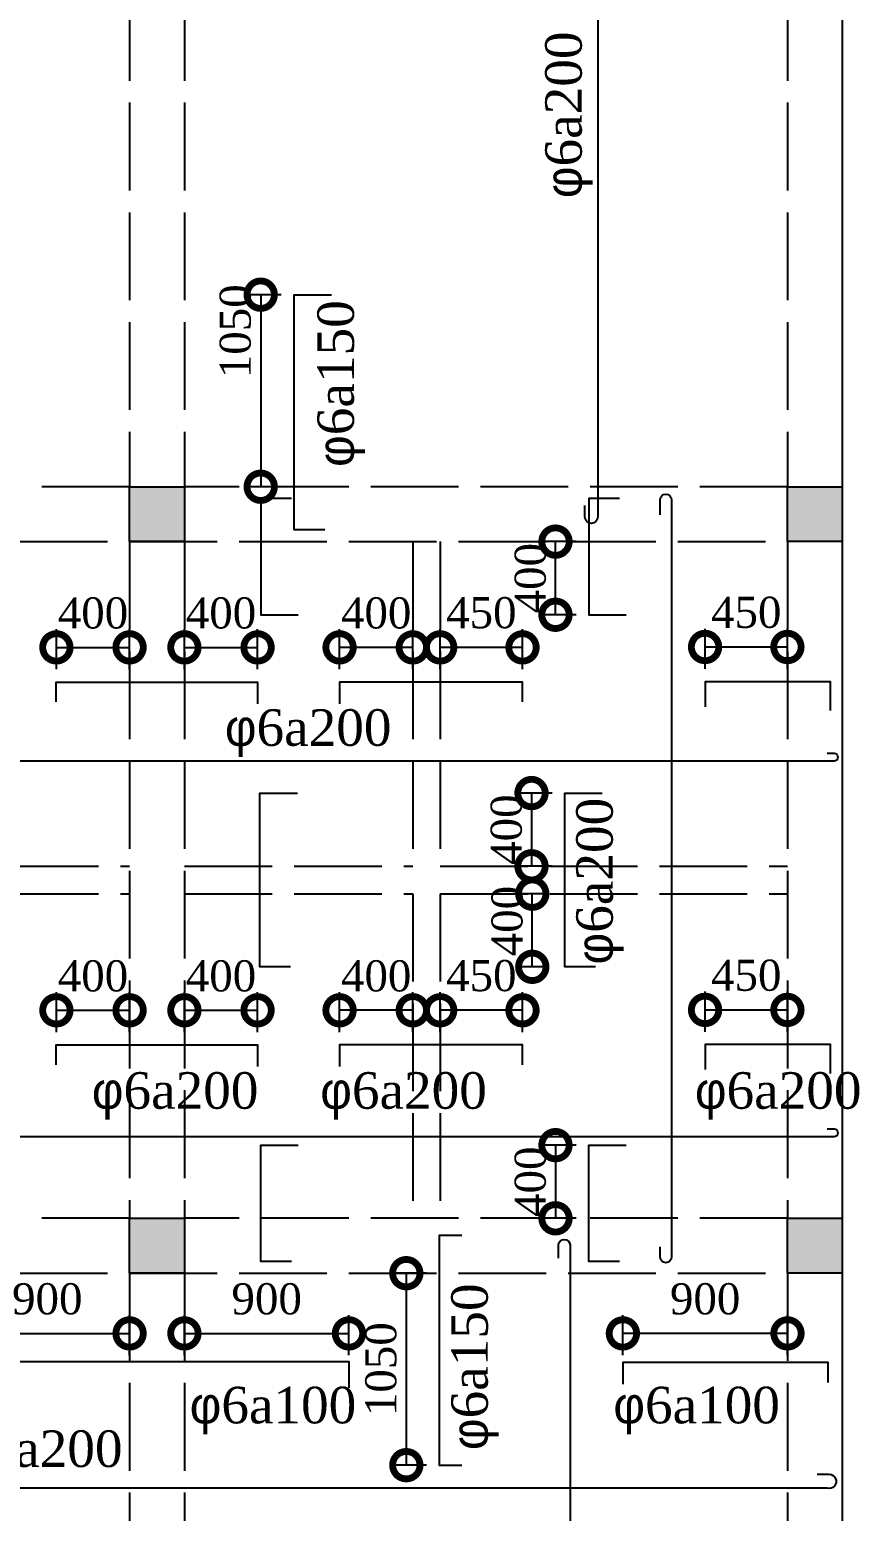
# Model space of a CAD drawing. Extents: x -105064 to -20964, y -943 to 58457.
# Drawn here: x -42143 to -37602, y 37930 to 46032 of the extents above; entities that cross this region are included whole.
import ezdxf

# ---------------------------------------------------------------- set-up
doc = ezdxf.new("R2010")
doc.units = 0
doc.header["$LTSCALE"] = 40
doc.linetypes.add('ACAD_ISO02W100', pattern=[15, 12, -3])
doc.layers.get('0').update_dxf_attribs({"linetype": 'CONTINUOUS'})
doc.layers.get('DEFPOINTS').update_dxf_attribs({"linetype": 'CONTINUOUS'})
for name, color, linetype in [('COT', 3, 'CONTINUOUS'), ('KTHUOT', 6, 'CONTINUOUS'), ('MANH', 2, 'CONTINUOUS'), ('TEXT', 7, 'CONTINUOUS'), ('THEP', 1, 'CONTINUOUS')]:
    doc.layers.add(name, color=color, linetype=linetype)
doc.styles.add('VNI-HELVE', font='')
doc.styles.add('VNI-TIMES', font='')
doc.styles.get('VNI-HELVE').set_extended_font_data('VNI-Helve')
doc.styles.get('VNI-TIMES').set_extended_font_data('VNI-Times')
doc.dimstyles.new('D1', dxfattribs={"dimscale": 0, "dimtxt": 300, "dimasz": 250, "dimexe": 250, "dimexo": 0, "dimgap": 160, "dimtad": 1, "dimdec": 0, "dimdsep": 46, "dimtxsty": 'VNI-HELVE', "dimblk1": 'ARCHTICK', "dimblk2": 'ARCHTICK', "dimsah": 1, "dimcen": 2.5, "dimclrd": 6, "dimclre": 6, "dimclrt": 6, "dimadec": 0, "dimazin": 0, "dimtfac": 1, "dimtdec": 0, "dimtmove": 0, "dimatfit": 3, "dimldrblk": 'ARCHTICK', "dimfxl": 1, "dimtolj": 1, "dimtzin": 0, "dimarcsym": 0})

# ---------------------------------------------------------------- blocks, each defined once
blk = doc.blocks.new('_DotSmall')
at = {"color": 0, "linetype": 'ByBlock', "const_width": 0.5}
blk.add_lwpolyline([(-0.0625, 0, 1), (0.0625, 0, 1)], format="xyb", close=True, dxfattribs=at)
blk = doc.blocks.new('*D167')
at = {"layer": 'DEFPOINTS', "color": 0, "linetype": 'Continuous', "transparency": 16777216}
for p in [(-37996.2, 42656.2), (-38446.7, 42466.6), (-37996.2, 42466.6)]:
    blk.add_point(p, dxfattribs=at)
at = {"layer": 'KTHUOT', "color": 9, "linetype": 'Continuous', "lineweight": -2, "transparency": 16777216}
for p, q in [((-38446.7, 42536.6), (-38446.7, 42756.2)), ((-37996.2, 42536.6), (-37996.2, 42756.2)), ((-38446.7, 42656.2), (-37996.2, 42656.2))]:
    blk.add_line(p, q, dxfattribs=at)
at = {"layer": 'KTHUOT', "color": 9, "linetype": 'Continuous', "lineweight": -2, "transparency": 16777216, "xscale": 300, "yscale": 300, "zscale": 300, "rotation": 180}
blk.add_blockref('_DotSmall', (-38446.7, 42656.2), dxfattribs=at)
at = {"layer": 'KTHUOT', "color": 9, "linetype": 'Continuous', "lineweight": -2, "transparency": 16777216, "xscale": 300, "yscale": 300, "zscale": 300}
blk.add_blockref('_DotSmall', (-37996.2, 42656.2), dxfattribs=at)
at = {"layer": 'KTHUOT', "color": 7, "linetype": 'Continuous', "transparency": 16777216, "insert": (-38221.4, 42844.6), "char_height": 170, "attachment_point": 5, "style": 'VNI-TIMES'}
blk.add_mtext('\\A1;450', dxfattribs=at)
blk = doc.blocks.new('_ARCHTICK')
at = {"color": 0, "linetype": 'ByBlock', "const_width": 0.15}
blk.add_lwpolyline([(-0.5, -0.5), (0.5, 0.5)], dxfattribs=at)
blk = doc.blocks.new('*D166')
at = {"layer": 'DEFPOINTS', "color": 0, "linetype": 'Continuous', "transparency": 16777216}
for p in [(-39896.2, 42654.1), (-39896.2, 42464.5), (-39445.8, 42464.5)]:
    blk.add_point(p, dxfattribs=at)
at = {"layer": 'KTHUOT', "color": 9, "linetype": 'Continuous', "lineweight": -2, "transparency": 16777216}
for p, q in [((-39896.2, 42534.5), (-39896.2, 42754.1)), ((-39445.8, 42534.5), (-39445.8, 42754.1)), ((-39445.8, 42654.1), (-39896.2, 42654.1))]:
    blk.add_line(p, q, dxfattribs=at)
at = {"layer": 'KTHUOT', "color": 9, "linetype": 'Continuous', "lineweight": -2, "transparency": 16777216, "xscale": 300, "yscale": 300, "zscale": 300, "rotation": 180}
blk.add_blockref('_DotSmall', (-39896.2, 42654.1), dxfattribs=at)
at = {"layer": 'KTHUOT', "color": 9, "linetype": 'Continuous', "lineweight": -2, "transparency": 16777216, "xscale": 300, "yscale": 300, "zscale": 300}
blk.add_blockref('_DotSmall', (-39445.8, 42654.1), dxfattribs=at)
at = {"layer": 'KTHUOT', "color": 7, "linetype": 'Continuous', "transparency": 16777216, "insert": (-39671, 42842.5), "char_height": 170, "attachment_point": 5, "style": 'VNI-TIMES'}
blk.add_mtext('\\A1;450', dxfattribs=at)
blk = doc.blocks.new('*D165')
at = {"layer": 'DEFPOINTS', "color": 0, "linetype": 'Continuous', "transparency": 16777216}
for p in [(-40446.7, 42654.1), (-40446.7, 42464.5), (-40046.2, 42464.5)]:
    blk.add_point(p, dxfattribs=at)
at = {"layer": 'KTHUOT', "color": 9, "linetype": 'Continuous', "lineweight": -2, "transparency": 16777216}
for p, q in [((-40446.7, 42534.5), (-40446.7, 42754.1)), ((-40046.2, 42534.5), (-40046.2, 42754.1)), ((-40046.2, 42654.1), (-40446.7, 42654.1))]:
    blk.add_line(p, q, dxfattribs=at)
at = {"layer": 'KTHUOT', "color": 9, "linetype": 'Continuous', "lineweight": -2, "transparency": 16777216, "xscale": 300, "yscale": 300, "zscale": 300, "rotation": 180}
blk.add_blockref('_DotSmall', (-40446.7, 42654.1), dxfattribs=at)
at = {"layer": 'KTHUOT', "color": 9, "linetype": 'Continuous', "lineweight": -2, "transparency": 16777216, "xscale": 300, "yscale": 300, "zscale": 300}
blk.add_blockref('_DotSmall', (-40046.2, 42654.1), dxfattribs=at)
at = {"layer": 'KTHUOT', "color": 7, "linetype": 'Continuous', "transparency": 16777216, "insert": (-40246.4, 42841.1), "char_height": 170, "attachment_point": 5, "style": 'VNI-TIMES'}
blk.add_mtext('\\A1;400', dxfattribs=at)
blk = doc.blocks.new('*D163')
at = {"layer": 'DEFPOINTS', "color": 0, "linetype": 'Continuous', "transparency": 16777216}
for p in [(-40895.4, 42654.1), (-41295.8, 42464.5), (-40895.4, 42464.5)]:
    blk.add_point(p, dxfattribs=at)
at = {"layer": 'KTHUOT', "color": 9, "linetype": 'Continuous', "lineweight": -2, "transparency": 16777216}
for p, q in [((-41295.8, 42534.5), (-41295.8, 42754.1)), ((-40895.4, 42534.5), (-40895.4, 42754.1)), ((-41295.8, 42654.1), (-40895.4, 42654.1))]:
    blk.add_line(p, q, dxfattribs=at)
at = {"layer": 'KTHUOT', "color": 9, "linetype": 'Continuous', "lineweight": -2, "transparency": 16777216, "xscale": 300, "yscale": 300, "zscale": 300, "rotation": 180}
blk.add_blockref('_DotSmall', (-41295.8, 42654.1), dxfattribs=at)
at = {"layer": 'KTHUOT', "color": 9, "linetype": 'Continuous', "lineweight": -2, "transparency": 16777216, "xscale": 300, "yscale": 300, "zscale": 300}
blk.add_blockref('_DotSmall', (-40895.4, 42654.1), dxfattribs=at)
at = {"layer": 'KTHUOT', "color": 7, "linetype": 'Continuous', "transparency": 16777216, "insert": (-41095.6, 42841.1), "char_height": 170, "attachment_point": 5, "style": 'VNI-TIMES'}
blk.add_mtext('\\A1;400', dxfattribs=at)
blk = doc.blocks.new('*D175')
at = {"layer": 'DEFPOINTS', "color": 0, "linetype": 'Continuous', "transparency": 16777216}
for p in [(-37996.2, 40671.9), (-38446.7, 40482.3), (-37996.2, 40482.3)]:
    blk.add_point(p, dxfattribs=at)
at = {"layer": 'KTHUOT', "color": 9, "linetype": 'Continuous', "lineweight": -2, "transparency": 16777216}
for p, q in [((-38446.7, 40552.3), (-38446.7, 40771.9)), ((-37996.2, 40552.3), (-37996.2, 40771.9)), ((-38446.7, 40671.9), (-37996.2, 40671.9))]:
    blk.add_line(p, q, dxfattribs=at)
at = {"layer": 'KTHUOT', "color": 9, "linetype": 'Continuous', "lineweight": -2, "transparency": 16777216, "xscale": 300, "yscale": 300, "zscale": 300, "rotation": 180}
blk.add_blockref('_DotSmall', (-38446.7, 40671.9), dxfattribs=at)
at = {"layer": 'KTHUOT', "color": 9, "linetype": 'Continuous', "lineweight": -2, "transparency": 16777216, "xscale": 300, "yscale": 300, "zscale": 300}
blk.add_blockref('_DotSmall', (-37996.2, 40671.9), dxfattribs=at)
at = {"layer": 'KTHUOT', "color": 7, "linetype": 'Continuous', "transparency": 16777216, "insert": (-38221.4, 40860.3), "char_height": 170, "attachment_point": 5, "style": 'VNI-TIMES'}
blk.add_mtext('\\A1;450', dxfattribs=at)
blk = doc.blocks.new('*D174')
at = {"layer": 'DEFPOINTS', "color": 0, "linetype": 'Continuous', "transparency": 16777216}
for p in [(-39896.2, 40669.8), (-39896.2, 40480.1), (-39445.8, 40480.1)]:
    blk.add_point(p, dxfattribs=at)
at = {"layer": 'KTHUOT', "color": 9, "linetype": 'Continuous', "lineweight": -2, "transparency": 16777216}
for p, q in [((-39896.2, 40550.1), (-39896.2, 40769.8)), ((-39445.8, 40550.1), (-39445.8, 40769.8)), ((-39445.8, 40669.8), (-39896.2, 40669.8))]:
    blk.add_line(p, q, dxfattribs=at)
at = {"layer": 'KTHUOT', "color": 9, "linetype": 'Continuous', "lineweight": -2, "transparency": 16777216, "xscale": 300, "yscale": 300, "zscale": 300, "rotation": 180}
blk.add_blockref('_DotSmall', (-39896.2, 40669.8), dxfattribs=at)
at = {"layer": 'KTHUOT', "color": 9, "linetype": 'Continuous', "lineweight": -2, "transparency": 16777216, "xscale": 300, "yscale": 300, "zscale": 300}
blk.add_blockref('_DotSmall', (-39445.8, 40669.8), dxfattribs=at)
at = {"layer": 'KTHUOT', "color": 7, "linetype": 'Continuous', "transparency": 16777216, "insert": (-39671, 40858.2), "char_height": 170, "attachment_point": 5, "style": 'VNI-TIMES'}
blk.add_mtext('\\A1;450', dxfattribs=at)
blk = doc.blocks.new('*D173')
at = {"layer": 'DEFPOINTS', "color": 0, "linetype": 'Continuous', "transparency": 16777216}
for p in [(-40446.7, 40669.8), (-40446.7, 40480.1), (-40046.2, 40480.1)]:
    blk.add_point(p, dxfattribs=at)
at = {"layer": 'KTHUOT', "color": 9, "linetype": 'Continuous', "lineweight": -2, "transparency": 16777216}
for p, q in [((-40446.7, 40550.1), (-40446.7, 40769.8)), ((-40046.2, 40550.1), (-40046.2, 40769.8)), ((-40046.2, 40669.8), (-40446.7, 40669.8))]:
    blk.add_line(p, q, dxfattribs=at)
at = {"layer": 'KTHUOT', "color": 9, "linetype": 'Continuous', "lineweight": -2, "transparency": 16777216, "xscale": 300, "yscale": 300, "zscale": 300, "rotation": 180}
blk.add_blockref('_DotSmall', (-40446.7, 40669.8), dxfattribs=at)
at = {"layer": 'KTHUOT', "color": 9, "linetype": 'Continuous', "lineweight": -2, "transparency": 16777216, "xscale": 300, "yscale": 300, "zscale": 300}
blk.add_blockref('_DotSmall', (-40046.2, 40669.8), dxfattribs=at)
at = {"layer": 'KTHUOT', "color": 7, "linetype": 'Continuous', "transparency": 16777216, "insert": (-40246.4, 40856.8), "char_height": 170, "attachment_point": 5, "style": 'VNI-TIMES'}
blk.add_mtext('\\A1;400', dxfattribs=at)
blk = doc.blocks.new('*D171')
at = {"layer": 'DEFPOINTS', "color": 0, "linetype": 'Continuous', "transparency": 16777216}
for p in [(-40895.4, 40669.8), (-41295.8, 40480.1), (-40895.4, 40480.1)]:
    blk.add_point(p, dxfattribs=at)
at = {"layer": 'KTHUOT', "color": 9, "linetype": 'Continuous', "lineweight": -2, "transparency": 16777216}
for p, q in [((-41295.8, 40550.1), (-41295.8, 40769.8)), ((-40895.4, 40550.1), (-40895.4, 40769.8)), ((-41295.8, 40669.8), (-40895.4, 40669.8))]:
    blk.add_line(p, q, dxfattribs=at)
at = {"layer": 'KTHUOT', "color": 9, "linetype": 'Continuous', "lineweight": -2, "transparency": 16777216, "xscale": 300, "yscale": 300, "zscale": 300, "rotation": 180}
blk.add_blockref('_DotSmall', (-41295.8, 40669.8), dxfattribs=at)
at = {"layer": 'KTHUOT', "color": 9, "linetype": 'Continuous', "lineweight": -2, "transparency": 16777216, "xscale": 300, "yscale": 300, "zscale": 300}
blk.add_blockref('_DotSmall', (-40895.4, 40669.8), dxfattribs=at)
at = {"layer": 'KTHUOT', "color": 7, "linetype": 'Continuous', "transparency": 16777216, "insert": (-41095.6, 40856.8), "char_height": 170, "attachment_point": 5, "style": 'VNI-TIMES'}
blk.add_mtext('\\A1;400', dxfattribs=at)
blk = doc.blocks.new('*D172')
at = {"layer": 'DEFPOINTS', "color": 0, "linetype": 'Continuous', "transparency": 16777216}
for p in [(-41595.8, 40669.8), (-41996.3, 40480.1), (-41595.8, 40480.1)]:
    blk.add_point(p, dxfattribs=at)
at = {"layer": 'KTHUOT', "color": 9, "linetype": 'Continuous', "lineweight": -2, "transparency": 16777216}
for p, q in [((-41996.3, 40550.1), (-41996.3, 40769.8)), ((-41595.8, 40550.1), (-41595.8, 40769.8)), ((-41996.3, 40669.8), (-41595.8, 40669.8))]:
    blk.add_line(p, q, dxfattribs=at)
at = {"layer": 'KTHUOT', "color": 9, "linetype": 'Continuous', "lineweight": -2, "transparency": 16777216, "xscale": 300, "yscale": 300, "zscale": 300, "rotation": 180}
blk.add_blockref('_DotSmall', (-41996.3, 40669.8), dxfattribs=at)
at = {"layer": 'KTHUOT', "color": 9, "linetype": 'Continuous', "lineweight": -2, "transparency": 16777216, "xscale": 300, "yscale": 300, "zscale": 300}
blk.add_blockref('_DotSmall', (-41595.8, 40669.8), dxfattribs=at)
at = {"layer": 'KTHUOT', "color": 7, "linetype": 'Continuous', "transparency": 16777216, "insert": (-41796.1, 40856.8), "char_height": 170, "attachment_point": 5, "style": 'VNI-TIMES'}
blk.add_mtext('\\A1;400', dxfattribs=at)
blk = doc.blocks.new('*D164')
at = {"layer": 'DEFPOINTS', "color": 0, "linetype": 'Continuous', "transparency": 16777216}
for p in [(-41595.8, 42654.1), (-41996.3, 42464.5), (-41595.8, 42464.5)]:
    blk.add_point(p, dxfattribs=at)
at = {"layer": 'KTHUOT', "color": 9, "linetype": 'Continuous', "lineweight": -2, "transparency": 16777216}
for p, q in [((-41996.3, 42534.5), (-41996.3, 42754.1)), ((-41595.8, 42534.5), (-41595.8, 42754.1)), ((-41996.3, 42654.1), (-41595.8, 42654.1))]:
    blk.add_line(p, q, dxfattribs=at)
at = {"layer": 'KTHUOT', "color": 9, "linetype": 'Continuous', "lineweight": -2, "transparency": 16777216, "xscale": 300, "yscale": 300, "zscale": 300, "rotation": 180}
blk.add_blockref('_DotSmall', (-41996.3, 42654.1), dxfattribs=at)
at = {"layer": 'KTHUOT', "color": 9, "linetype": 'Continuous', "lineweight": -2, "transparency": 16777216, "xscale": 300, "yscale": 300, "zscale": 300}
blk.add_blockref('_DotSmall', (-41595.8, 42654.1), dxfattribs=at)
at = {"layer": 'KTHUOT', "color": 7, "linetype": 'Continuous', "transparency": 16777216, "insert": (-41796.1, 42841.1), "char_height": 170, "attachment_point": 5, "style": 'VNI-TIMES'}
blk.add_mtext('\\A1;400', dxfattribs=at)
blk = doc.blocks.new('*D237')
at = {"layer": 'DEFPOINTS', "color": 0, "linetype": 'Continuous', "transparency": 16777216}
for p in [(-41595.8, 38903.1), (-42496.3, 38713.5), (-41595.8, 38713.5)]:
    blk.add_point(p, dxfattribs=at)
at = {"layer": 'KTHUOT', "color": 9, "linetype": 'Continuous', "lineweight": -2, "transparency": 16777216}
for p, q in [((-42496.3, 38783.5), (-42496.3, 39003.1)), ((-41595.8, 38783.5), (-41595.8, 39003.1)), ((-42496.3, 38903.1), (-41595.8, 38903.1))]:
    blk.add_line(p, q, dxfattribs=at)
at = {"layer": 'KTHUOT', "color": 9, "linetype": 'Continuous', "lineweight": -2, "transparency": 16777216, "xscale": 300, "yscale": 300, "zscale": 300, "rotation": 180}
blk.add_blockref('_DotSmall', (-42496.3, 38903.1), dxfattribs=at)
at = {"layer": 'KTHUOT', "color": 9, "linetype": 'Continuous', "lineweight": -2, "transparency": 16777216, "xscale": 300, "yscale": 300, "zscale": 300}
blk.add_blockref('_DotSmall', (-41595.8, 38903.1), dxfattribs=at)
at = {"layer": 'KTHUOT', "color": 7, "linetype": 'Continuous', "transparency": 16777216, "insert": (-42046.1, 39091.1), "char_height": 170, "attachment_point": 5, "style": 'VNI-TIMES'}
blk.add_mtext('\\A1;900', dxfattribs=at)
blk = doc.blocks.new('*D236')
at = {"layer": 'DEFPOINTS', "color": 0, "linetype": 'Continuous', "transparency": 16777216}
for p in [(-40395.4, 38903.1), (-41295.8, 38713.5), (-40395.4, 38713.5)]:
    blk.add_point(p, dxfattribs=at)
at = {"layer": 'KTHUOT', "color": 9, "linetype": 'Continuous', "lineweight": -2, "transparency": 16777216}
for p, q in [((-41295.8, 38783.5), (-41295.8, 39003.1)), ((-40395.4, 38783.5), (-40395.4, 39003.1)), ((-41295.8, 38903.1), (-40395.4, 38903.1))]:
    blk.add_line(p, q, dxfattribs=at)
at = {"layer": 'KTHUOT', "color": 9, "linetype": 'Continuous', "lineweight": -2, "transparency": 16777216, "xscale": 300, "yscale": 300, "zscale": 300, "rotation": 180}
blk.add_blockref('_DotSmall', (-41295.8, 38903.1), dxfattribs=at)
at = {"layer": 'KTHUOT', "color": 9, "linetype": 'Continuous', "lineweight": -2, "transparency": 16777216, "xscale": 300, "yscale": 300, "zscale": 300}
blk.add_blockref('_DotSmall', (-40395.4, 38903.1), dxfattribs=at)
at = {"layer": 'KTHUOT', "color": 7, "linetype": 'Continuous', "transparency": 16777216, "insert": (-40845.6, 39091.1), "char_height": 170, "attachment_point": 5, "style": 'VNI-TIMES'}
blk.add_mtext('\\A1;900', dxfattribs=at)
blk = doc.blocks.new('*D235')
at = {"layer": 'DEFPOINTS', "color": 0, "linetype": 'Continuous', "transparency": 16777216}
for p in [(-38896.3, 38903.1), (-38896.3, 38713.5), (-37995.8, 38713.5)]:
    blk.add_point(p, dxfattribs=at)
at = {"layer": 'KTHUOT', "color": 9, "linetype": 'Continuous', "lineweight": -2, "transparency": 16777216}
for p, q in [((-38896.3, 38783.5), (-38896.3, 39003.1)), ((-37995.8, 38783.5), (-37995.8, 39003.1)), ((-37995.8, 38903.1), (-38896.3, 38903.1))]:
    blk.add_line(p, q, dxfattribs=at)
at = {"layer": 'KTHUOT', "color": 9, "linetype": 'Continuous', "lineweight": -2, "transparency": 16777216, "xscale": 300, "yscale": 300, "zscale": 300, "rotation": 180}
blk.add_blockref('_DotSmall', (-38896.3, 38903.1), dxfattribs=at)
at = {"layer": 'KTHUOT', "color": 9, "linetype": 'Continuous', "lineweight": -2, "transparency": 16777216, "xscale": 300, "yscale": 300, "zscale": 300}
blk.add_blockref('_DotSmall', (-37995.8, 38903.1), dxfattribs=at)
at = {"layer": 'KTHUOT', "color": 7, "linetype": 'Continuous', "transparency": 16777216, "insert": (-38446.1, 39091.1), "char_height": 170, "attachment_point": 5, "style": 'VNI-TIMES'}
blk.add_mtext('\\A1;900', dxfattribs=at)
blk = doc.blocks.new('*D353')
at = {"layer": 'DEFPOINTS', "color": 0, "linetype": 'Continuous', "transparency": 16777216}
for p in [(-40695.9, 44582.5), (-40878.3, 43532.4), (-40695.9, 43532.4)]:
    blk.add_point(p, dxfattribs=at)
at = {"layer": 'KTHUOT', "color": 9, "linetype": 'Continuous', "lineweight": -2, "transparency": 16777216}
for p, q in [((-40765.9, 44582.5), (-40948.3, 44582.5)), ((-40878.3, 44582.5), (-40878.3, 43532.4)), ((-40765.9, 43532.4), (-40948.3, 43532.4))]:
    blk.add_line(p, q, dxfattribs=at)
at = {"layer": 'KTHUOT', "color": 9, "linetype": 'Continuous', "lineweight": -2, "transparency": 16777216, "xscale": 300, "yscale": 300, "zscale": 300}
for p, rotation in [((-40878.3, 44582.5), 90), ((-40878.3, 43532.4), 270)]:
    blk.add_blockref('_DotSmall', p, dxfattribs=dict(at, rotation=rotation))
at = {"layer": 'KTHUOT', "color": 7, "linetype": 'Continuous', "transparency": 16777216, "insert": (-41016.7, 44382.5), "char_height": 170, "attachment_point": 5, "rotation": 90, "style": 'VNI-TIMES'}
blk.add_mtext('\\A1;1050', dxfattribs=at)
blk = doc.blocks.new('*D379')
at = {"layer": 'DEFPOINTS', "color": 0, "linetype": 'Continuous', "transparency": 16777216}
for p in [(-39214, 41857.5), (-39396.4, 41457.4), (-39214, 41457.4)]:
    blk.add_point(p, dxfattribs=at)
at = {"layer": 'KTHUOT', "color": 9, "linetype": 'Continuous', "lineweight": -2, "transparency": 16777216}
for p, q in [((-39284, 41857.5), (-39466.4, 41857.5)), ((-39396.4, 41857.5), (-39396.4, 41457.4)), ((-39284, 41457.4), (-39466.4, 41457.4))]:
    blk.add_line(p, q, dxfattribs=at)
at = {"layer": 'KTHUOT', "color": 9, "linetype": 'Continuous', "lineweight": -2, "transparency": 16777216, "xscale": 300, "yscale": 300, "zscale": 300}
for p, rotation in [((-39396.4, 41857.5), 90), ((-39396.4, 41457.4), 270)]:
    blk.add_blockref('_DotSmall', p, dxfattribs=dict(at, rotation=rotation))
at = {"layer": 'KTHUOT', "color": 7, "linetype": 'Continuous', "transparency": 16777216, "insert": (-39533.5, 41657.5), "char_height": 170, "attachment_point": 5, "rotation": 90, "style": 'VNI-TIMES'}
blk.add_mtext('\\A1;400', dxfattribs=at)
blk = doc.blocks.new('*D378')
at = {"layer": 'DEFPOINTS', "color": 0, "linetype": 'Continuous', "transparency": 16777216}
for p in [(-39392.2, 41307.4), (-39259.3, 41307.4), (-39259.3, 40907.5)]:
    blk.add_point(p, dxfattribs=at)
at = {"layer": 'KTHUOT', "color": 9, "linetype": 'Continuous', "lineweight": -2, "transparency": 16777216}
for p, q in [((-39329.3, 41307.4), (-39462.2, 41307.4)), ((-39392.2, 40907.5), (-39392.2, 41307.4)), ((-39329.3, 40907.5), (-39462.2, 40907.5))]:
    blk.add_line(p, q, dxfattribs=at)
at = {"layer": 'KTHUOT', "color": 9, "linetype": 'Continuous', "lineweight": -2, "transparency": 16777216, "xscale": 300, "yscale": 300, "zscale": 300}
for p, rotation in [((-39392.2, 41307.4), 90), ((-39392.2, 40907.5), 270)]:
    blk.add_blockref('_DotSmall', p, dxfattribs=dict(at, rotation=rotation))
at = {"layer": 'KTHUOT', "color": 7, "linetype": 'Continuous', "transparency": 16777216, "insert": (-39529.3, 41157.5), "char_height": 170, "attachment_point": 5, "rotation": 90, "style": 'VNI-TIMES'}
blk.add_mtext('\\A1;400', dxfattribs=at)
blk = doc.blocks.new('*D386')
at = {"layer": 'DEFPOINTS', "color": 0, "linetype": 'Continuous', "transparency": 16777216}
for p in [(-39265.2, 43232.4), (-39082.8, 43232.4), (-39082.8, 42832.4)]:
    blk.add_point(p, dxfattribs=at)
at = {"layer": 'KTHUOT', "color": 9, "linetype": 'Continuous', "lineweight": -2, "transparency": 16777216}
for p, q in [((-39152.8, 43232.4), (-39335.2, 43232.4)), ((-39265.2, 42832.4), (-39265.2, 43232.4)), ((-39152.8, 42832.4), (-39335.2, 42832.4))]:
    blk.add_line(p, q, dxfattribs=at)
at = {"layer": 'KTHUOT', "color": 9, "linetype": 'Continuous', "lineweight": -2, "transparency": 16777216, "xscale": 300, "yscale": 300, "zscale": 300}
for p, rotation in [((-39265.2, 43232.4), 90), ((-39265.2, 42832.4), 270)]:
    blk.add_blockref('_DotSmall', p, dxfattribs=dict(at, rotation=rotation))
at = {"layer": 'KTHUOT', "color": 7, "linetype": 'Continuous', "transparency": 16777216, "insert": (-39402.2, 43032.4), "char_height": 170, "attachment_point": 5, "rotation": 90, "style": 'VNI-TIMES'}
blk.add_mtext('\\A1;400', dxfattribs=at)
blk = doc.blocks.new('*D388')
at = {"layer": 'DEFPOINTS', "color": 0, "linetype": 'Continuous', "transparency": 16777216}
for p in [(-39082.8, 39932.5), (-39265.2, 39532.4), (-39082.8, 39532.4)]:
    blk.add_point(p, dxfattribs=at)
at = {"layer": 'KTHUOT', "color": 9, "linetype": 'Continuous', "lineweight": -2, "transparency": 16777216}
for p, q in [((-39152.8, 39932.5), (-39335.2, 39932.5)), ((-39265.2, 39932.5), (-39265.2, 39532.4)), ((-39152.8, 39532.4), (-39335.2, 39532.4))]:
    blk.add_line(p, q, dxfattribs=at)
at = {"layer": 'KTHUOT', "color": 9, "linetype": 'Continuous', "lineweight": -2, "transparency": 16777216, "xscale": 300, "yscale": 300, "zscale": 300}
for p, rotation in [((-39265.2, 39932.5), 90), ((-39265.2, 39532.4), 270)]:
    blk.add_blockref('_DotSmall', p, dxfattribs=dict(at, rotation=rotation))
at = {"layer": 'KTHUOT', "color": 7, "linetype": 'Continuous', "transparency": 16777216, "insert": (-39402.2, 39732.5), "char_height": 170, "attachment_point": 5, "rotation": 90, "style": 'VNI-TIMES'}
blk.add_mtext('\\A1;400', dxfattribs=at)
blk = doc.blocks.new('*D425')
at = {"layer": 'DEFPOINTS', "color": 0, "linetype": 'Continuous', "transparency": 16777216}
for p in [(-39901.7, 39232.4), (-40081.5, 38182.7), (-39901.7, 38182.7)]:
    blk.add_point(p, dxfattribs=at)
at = {"layer": 'KTHUOT', "color": 9, "linetype": 'Continuous', "lineweight": -2, "transparency": 16777216}
for p, q in [((-39971.7, 39232.4), (-40151.5, 39232.4)), ((-40081.5, 39232.4), (-40081.5, 38182.7)), ((-39971.7, 38182.7), (-40151.5, 38182.7))]:
    blk.add_line(p, q, dxfattribs=at)
at = {"layer": 'KTHUOT', "color": 9, "linetype": 'Continuous', "lineweight": -2, "transparency": 16777216, "xscale": 300, "yscale": 300, "zscale": 300}
for p, rotation in [((-40081.5, 39232.4), 90), ((-40081.5, 38182.7), 270)]:
    blk.add_blockref('_DotSmall', p, dxfattribs=dict(at, rotation=rotation))
at = {"layer": 'KTHUOT', "color": 7, "linetype": 'Continuous', "transparency": 16777216, "insert": (-40219.9, 38707.6), "char_height": 170, "attachment_point": 5, "rotation": 90, "style": 'VNI-TIMES'}
blk.add_mtext('\\A1;1050', dxfattribs=at)

msp = doc.modelspace()

# ---------------------------------------------------------------- linework, layer by layer
at = {"layer": 'COT'}
for points in [[(-41295.8, 43232.4), (-41595.8, 43232.4), (-41595.8, 43532.4), (-41295.8, 43532.4)], [(-37695.8, 43232.4), (-37995.8, 43232.4), (-37995.8, 43532.4), (-37695.8, 43532.4)], [(-41295.8, 39232.4), (-41595.8, 39232.4), (-41595.8, 39532.4), (-41295.8, 39532.4)], [(-37695.8, 39232.4), (-37995.8, 39232.4), (-37995.8, 39532.4), (-37695.8, 39532.4)]]:
    msp.add_lwpolyline(points, close=True, dxfattribs=at)
for points in [[(-41295.8, 43232.4), (-41595.8, 43232.4), (-41295.8, 43532.4), (-41595.8, 43532.4)], [(-37695.8, 43232.4), (-37995.8, 43232.4), (-37695.8, 43532.4), (-37995.8, 43532.4)], [(-41295.8, 39232.4), (-41595.8, 39232.4), (-41295.8, 39532.4), (-41595.8, 39532.4)], [(-37695.8, 39232.4), (-37995.8, 39232.4), (-37695.8, 39532.4), (-37995.8, 39532.4)]]:
    msp.add_solid(points, dxfattribs=at)
at = {"layer": 'MANH', "linetype": 'ACAD_ISO02W100'}
for p, q in [((-41595.8, 47432.4), (-41595.8, 43532.4)), ((-41295.8, 47432.4), (-41295.8, 43532.4)), ((-37995.8, 47432.4), (-37995.8, 43532.4)), ((-41595.8, 43532.4), (-44895.8, 43532.4)), ((-37995.8, 43532.4), (-41295.8, 43532.4)), ((-45195.8, 43232.4), (-41595.8, 43232.4)), ((-41595.8, 43232.4), (-41595.8, 39532.4)), ((-41595.8, 43232.4), (-37995.8, 43232.4)), ((-41295.8, 43232.4), (-41295.8, 39532.4)), ((-40045.8, 43232.4), (-40045.8, 41457.4)), ((-39895.8, 43232.4), (-39895.8, 41457.4)), ((-37995.8, 43232.4), (-37995.8, 39532.4)), ((-42845.8, 41457.4), (-41595.8, 41457.4)), ((-41295.8, 41457.4), (-40045.8, 41457.4)), ((-39895.8, 41457.4), (-37995.8, 41457.4)), ((-42845.8, 41307.4), (-41595.8, 41307.4)), ((-41295.8, 41307.4), (-40045.8, 41307.4)), ((-40045.8, 41307.4), (-40045.8, 39532.4)), ((-39895.8, 41307.4), (-37995.8, 41307.4)), ((-39895.8, 41307.4), (-39895.8, 39532.4)), ((-41595.8, 39532.4), (-44895.8, 39532.4)), ((-37995.8, 39532.4), (-41295.8, 39532.4)), ((-45195.8, 39232.4), (-41595.8, 39232.4)), ((-41595.8, 39232.4), (-37995.8, 39232.4)), ((-41595.8, 39232.4), (-41595.8, 35332.4)), ((-41295.8, 39232.4), (-41295.8, 35332.4)), ((-37995.8, 39232.4), (-37995.8, 35332.4))]:
    msp.add_line(p, q, dxfattribs=at)
at = {"layer": 'MANH', "linetype": 'Continuous'}
for p, q in [((-37695.8, 47432.4), (-37695.8, 43532.4)), ((-37695.8, 43232.4), (-37695.8, 39532.4)), ((-37695.8, 39232.4), (-37695.8, 35332.4))]:
    msp.add_line(p, q, dxfattribs=at)
at = {"layer": 'THEP'}
for points in [[(-39096.8, 51734.7), (-39096.8, 51805.8, -1), (-39033.5, 51805.8), (-39033.5, 43367.3, -1), (-39104.6, 43367.3), (-39104.6, 43430.5)], [(-38693.3, 43378.6), (-38693.3, 43460.2, -1), (-38629.8, 43460.2), (-38629.8, 39321.4, -1), (-38693.1, 39321.4), (-38693.1, 39375.8)], [(-37778.3, 42074.9), (-37741.1, 42074.9, -1), (-37741.1, 42031.6), (-45140.4, 42031.6, -1), (-45140.4, 42080.5), (-45103.3, 42080.5)], [(-37778.3, 40021.2), (-37741.1, 40021.2, -1), (-37741.1, 39977.9), (-45140.4, 39977.9, -1), (-45140.4, 40026.8), (-45103.3, 40026.8)], [(-39248.6, 39314.6), (-39248.6, 39385.7, -1), (-39185.3, 39385.7), (-39185.3, 30947.3, -1), (-39256.4, 30947.3), (-39256.4, 31010.5)], [(-37833.7, 38133), (-37768.3, 38133, -1.153164), (-37779.2, 38056.8), (-47290.3, 38056.8, -1), (-47290.3, 38111.2), (-47246.7, 38111.2)]]:
    msp.add_lwpolyline(points, format="xyb", dxfattribs=at)
for points in [[(-40528, 43296.9), (-40695.9, 43296.9), (-40695.9, 44582.5), (-40491, 44582.5)], [(-40710.3, 43468), (-40878.2, 43468), (-40878.2, 42832.4), (-40673.3, 42832.4)], [(-38914.9, 43468), (-39082.8, 43468), (-39082.8, 42832.4), (-38877.9, 42832.4)], [(-41996.7, 42355.7), (-41996.7, 42464.5), (-40895.4, 42464.5), (-40895.4, 42346)], [(-39445.4, 42355.7), (-39445.4, 42464.5), (-40446.7, 42464.5), (-40446.7, 42346)], [(-37760.6, 42308.4), (-37760.6, 42466.6), (-38445.6, 42466.6), (-38445.6, 42329.5)], [(-40714.6, 40907.4), (-40882.5, 40907.4), (-40882.5, 41857.5), (-40677.6, 41857.5)], [(-39046.2, 40907.4), (-39214, 40907.4), (-39214, 41857.5), (-39009.1, 41857.5)], [(-41996.7, 40371.4), (-41996.7, 40480.1), (-40895.4, 40480.1), (-40895.4, 40361.6)], [(-39445.4, 40371.4), (-39445.4, 40480.1), (-40446.7, 40480.1), (-40446.7, 40361.6)], [(-37760.6, 40324.1), (-37760.6, 40482.3), (-38445.6, 40482.3), (-38445.6, 40345.2)], [(-40710.3, 39296.9), (-40878.2, 39296.9), (-40878.2, 39932.5), (-40673.3, 39932.5)], [(-38914.9, 39296.9), (-39082.8, 39296.9), (-39082.8, 39932.5), (-38877.9, 39932.5)], [(-39778.2, 39438.3), (-39901.7, 39438.3), (-39901.7, 38182.7), (-39778.2, 38182.7)], [(-42496.5, 38592.6), (-42496.5, 38749.5), (-40396.1, 38749.5), (-40396.1, 38604.7)], [(-37772.2, 38634.8), (-37772.2, 38743.6), (-38896.3, 38743.6), (-38896.3, 38625.1)]]:
    msp.add_lwpolyline(points, dxfattribs=at)

# ---------------------------------------------------------------- texts
at = {"layer": 'TEXT', "char_height": 200, "width": 982.857, "attachment_point": 1, "rotation": 90, "style": 'VNI-TIMES'}
for s, insert in [('{\\fSymbol|b0|i0|c2|p16;f}6a200', (-39321.5, 45110.1)), ('{\\fSymbol|b0|i0|c2|p16;f}6a150', (-40568.1, 43640.6)), ('{\\fSymbol|b0|i0|c2|p16;f}6a200', (-39151.8, 40920.2)), ('{\\fSymbol|b0|i0|c2|p16;f}6a150', (-39835.6, 38264.9))]:
    msp.add_mtext(s, dxfattribs=dict(at, insert=insert))
at = {"layer": 'TEXT', "char_height": 200, "width": 982.857, "attachment_point": 1, "style": 'VNI-TIMES'}
for s, insert in [('{\\fSymbol|b0|i0|c2|p16;f}6a200', (-41074.4, 42315.7)), ('{\\fSymbol|b0|i0|c2|p16;f}6a200', (-41802.4, 40331.4)), ('{\\fSymbol|b0|i0|c2|p16;f}6a200', (-40552.4, 40331.4)), ('{\\fSymbol|b0|i0|c2|p16;f}6a200', (-38502.4, 40331.4)), ('{\\fSymbol|b0|i0|c2|p16;f}6a100', (-41267, 38611.3)), ('{\\fSymbol|b0|i0|c2|p16;f}6a100', (-38948.7, 38611.3)), ('{\\fSymbol|b0|i0|c2|p16;f}6a200', (-42546, 38372.8))]:
    msp.add_mtext(s, dxfattribs=dict(at, insert=insert))

# ---------------------------------------------------------------- dimensions: what is measured, and where the dimension line sits
at = {"layer": 'KTHUOT', "color": 6, "linetype": 'Continuous'}
for base, p1, p2, angle, override, picture, middle in [((-40878.3, 43532.4), (-40695.9, 44582.5), (-40695.9, 43532.4), 90, {"dimscale": 1, "dimtxt": 170, "dimasz": 300, "dimexe": 70, "dimexo": 70, "dimgap": 50, "dimtxsty": 'VNI-TIMES', "dimblk1": 'DotSmall', "dimblk2": 'DotSmall', "dimclrd": 9, "dimclre": 9, "dimclrt": 7}, '*D353', (-40878.3, 44382.5)), ((-39265.2, 43232.4), (-39082.8, 42832.4), (-39082.8, 43232.4), 270, {"dimscale": 1, "dimtxt": 170, "dimasz": 300, "dimexe": 70, "dimexo": 70, "dimgap": 50, "dimtxsty": 'VNI-TIMES', "dimblk1": 'DotSmall', "dimblk2": 'DotSmall', "dimclrd": 9, "dimclre": 9, "dimclrt": 7}, '*D386', (-39265.2, 43032.4)), ((-40446.6507, 42654.1064), (-40046.2135, 42464.4657), (-40446.6507, 42464.4657), 180, {"dimscale": 1, "dimtxt": 170, "dimasz": 300, "dimexe": 100, "dimexo": 70, "dimgap": 100, "dimtxsty": 'VNI-TIMES', "dimblk1": 'DotSmall', "dimblk2": 'DotSmall', "dimclrd": 9, "dimclre": 9, "dimclrt": 7}, '*D165', (-40246.4321, 42654.1064)), ((-39896.2, 42654.1), (-39445.8, 42464.5), (-39896.2, 42464.5), 180, {"dimscale": 1, "dimtxt": 170, "dimasz": 300, "dimexe": 100, "dimexo": 70, "dimgap": 100, "dimtxsty": 'VNI-TIMES', "dimblk1": 'DotSmall', "dimblk2": 'DotSmall', "dimclrd": 9, "dimclre": 9, "dimclrt": 7}, '*D166', (-39671, 42654.1)), ((-39396.4, 41457.4), (-39214, 41857.5), (-39214, 41457.4), 90, {"dimscale": 1, "dimtxt": 170, "dimasz": 300, "dimexe": 70, "dimexo": 70, "dimgap": 50, "dimtxsty": 'VNI-TIMES', "dimblk1": 'DotSmall', "dimblk2": 'DotSmall', "dimclrd": 9, "dimclre": 9, "dimclrt": 7}, '*D379', (-39396.4, 41657.5)), ((-39392.2, 41307.4), (-39259.3, 40907.5), (-39259.3, 41307.4), 270, {"dimscale": 1, "dimtxt": 170, "dimasz": 300, "dimexe": 70, "dimexo": 70, "dimgap": 50, "dimtxsty": 'VNI-TIMES', "dimblk1": 'DotSmall', "dimblk2": 'DotSmall', "dimclrd": 9, "dimclre": 9, "dimclrt": 7}, '*D378', (-39392.2, 41157.5)), ((-40446.6507, 40669.7853), (-40046.2135, 40480.1446), (-40446.6507, 40480.1446), 180, {"dimscale": 1, "dimtxt": 170, "dimasz": 300, "dimexe": 100, "dimexo": 70, "dimgap": 100, "dimtxsty": 'VNI-TIMES', "dimblk1": 'DotSmall', "dimblk2": 'DotSmall', "dimclrd": 9, "dimclre": 9, "dimclrt": 7}, '*D173', (-40246.4321, 40669.7853)), ((-39896.2, 40669.8), (-39445.8, 40480.1), (-39896.2, 40480.1), 180, {"dimscale": 1, "dimtxt": 170, "dimasz": 300, "dimexe": 100, "dimexo": 70, "dimgap": 100, "dimtxsty": 'VNI-TIMES', "dimblk1": 'DotSmall', "dimblk2": 'DotSmall', "dimclrd": 9, "dimclre": 9, "dimclrt": 7}, '*D174', (-39671, 40669.8)), ((-39265.2, 39532.4), (-39082.8, 39932.5), (-39082.8, 39532.4), 90, {"dimscale": 1, "dimtxt": 170, "dimasz": 300, "dimexe": 70, "dimexo": 70, "dimgap": 50, "dimtxsty": 'VNI-TIMES', "dimblk1": 'DotSmall', "dimblk2": 'DotSmall', "dimclrd": 9, "dimclre": 9, "dimclrt": 7}, '*D388', (-39265.2, 39732.5))]:
    dim = msp.add_linear_dim(base=base, p1=p1, p2=p2, angle=angle, dimstyle='D1', override=override, dxfattribs=at)
    dim.commit()
    dim.dimension.update_dxf_attribs({"geometry": picture, "text_midpoint": middle, "dimtype": 160})
for base, p1, p2, picture, middle in [((-41595.8347, 42654.1064), (-41996.2719, 42464.4657), (-41595.8347, 42464.4657), '*D164', (-41796.0533, 42654.1064)), ((-40895.4, 42654.1), (-41295.8, 42464.5), (-40895.4, 42464.5), '*D163', (-41095.6, 42654.1)), ((-37996.2135, 42656.221), (-38446.6507, 42466.5803), (-37996.2135, 42466.5803), '*D167', (-38221.4321, 42656.221)), ((-41595.8347, 40669.7853), (-41996.2719, 40480.1446), (-41595.8347, 40480.1446), '*D172', (-41796.0533, 40669.7853)), ((-40895.4, 40669.8), (-41295.8, 40480.1), (-40895.4, 40480.1), '*D171', (-41095.6, 40669.8)), ((-37996.2135, 40671.8999), (-38446.6507, 40482.2592), (-37996.2135, 40482.2592), '*D175', (-38221.4321, 40671.8999))]:
    dim = msp.add_linear_dim(base=base, p1=p1, p2=p2, dimstyle='D1', override={"dimscale": 1, "dimtxt": 170, "dimasz": 300, "dimexe": 100, "dimexo": 70, "dimgap": 100, "dimtxsty": 'VNI-TIMES', "dimblk1": 'DotSmall', "dimblk2": 'DotSmall', "dimclrd": 9, "dimclre": 9, "dimclrt": 7}, dxfattribs=at)
    dim.commit()
    dim.dimension.update_dxf_attribs({"geometry": picture, "text_midpoint": middle, "dimtype": 160})
for base, p1, p2, angle, override, picture, middle in [((-40081.5, 38182.7), (-39901.7, 39232.4), (-39901.7, 38182.7), 90, {"dimscale": 1, "dimtxt": 170, "dimasz": 300, "dimexe": 70, "dimexo": 70, "dimgap": 50, "dimtxsty": 'VNI-TIMES', "dimblk1": 'DotSmall', "dimblk2": 'DotSmall', "dimclrd": 9, "dimclre": 9, "dimclrt": 7}, '*D425', (-40219.9, 38707.6)), ((-38896.2719, 38903.1178), (-37995.8347, 38713.4772), (-38896.2719, 38713.4772), 180, {"dimscale": 1, "dimtxt": 170, "dimasz": 300, "dimexe": 100, "dimexo": 70, "dimgap": 100, "dimtxsty": 'VNI-TIMES', "dimblk1": 'DotSmall', "dimblk2": 'DotSmall', "dimclrd": 9, "dimclre": 9, "dimclrt": 7}, '*D235', (-38446.0533, 39091.1445))]:
    dim = msp.add_linear_dim(base=base, p1=p1, p2=p2, angle=angle, dimstyle='D1', override=override, dxfattribs=at)
    dim.commit()
    dim.dimension.update_dxf_attribs({"geometry": picture, "text_midpoint": middle})
for base, p1, p2, picture, middle in [((-41595.8347, 38903.1178), (-42496.2719, 38713.4772), (-41595.8347, 38713.4772), '*D237', (-42046.0533, 39091.1445)), ((-40395.4, 38903.1), (-41295.8, 38713.5), (-40395.4, 38713.5), '*D236', (-40845.6, 39091.1))]:
    dim = msp.add_linear_dim(base=base, p1=p1, p2=p2, dimstyle='D1', override={"dimscale": 1, "dimtxt": 170, "dimasz": 300, "dimexe": 100, "dimexo": 70, "dimgap": 100, "dimtxsty": 'VNI-TIMES', "dimblk1": 'DotSmall', "dimblk2": 'DotSmall', "dimclrd": 9, "dimclre": 9, "dimclrt": 7}, dxfattribs=at)
    dim.commit()
    dim.dimension.update_dxf_attribs({"geometry": picture, "text_midpoint": middle})

doc.saveas('drawing.dxf')
